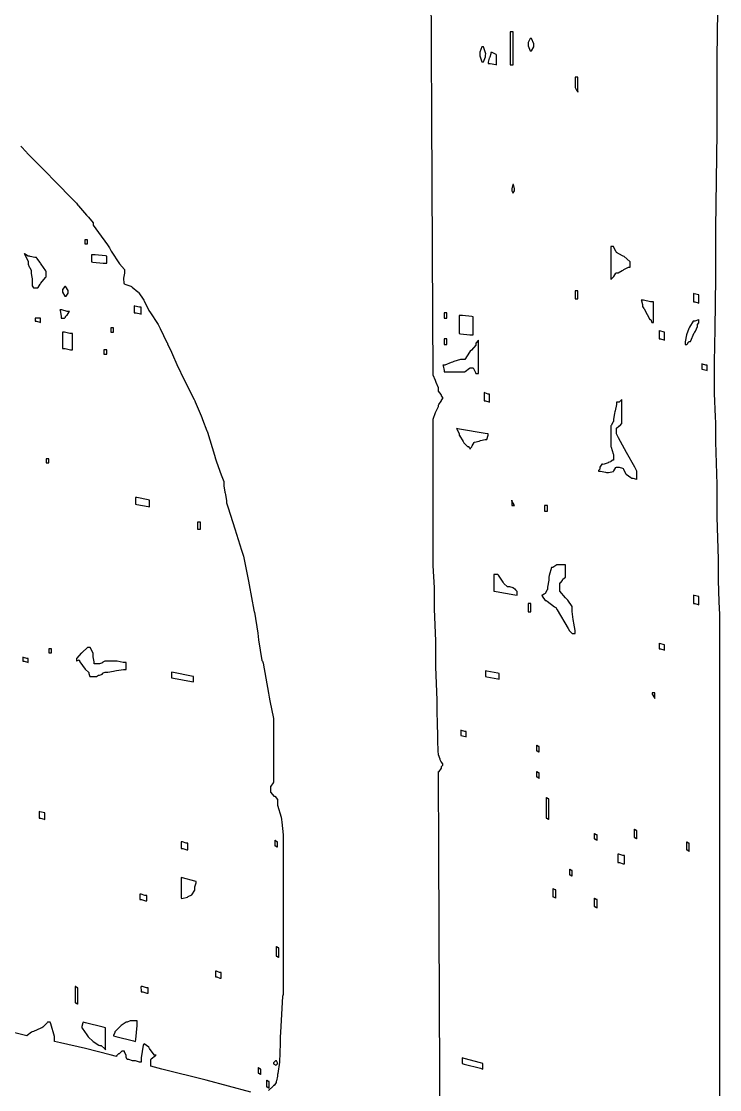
# Model space of a CAD drawing. Extents: x 58 to 299, y 50 to 312.
# Drawn here: x 281.13 to 299.01, y 165.52 to 192.88 of the extents above; entities that cross this region are included whole.
import ezdxf

# ---------------------------------------------------------------- set-up
doc = ezdxf.new("R2010")
doc.units = 0
doc.header["$MEASUREMENT"] = 0

msp = doc.modelspace()

# ---------------------------------------------------------------- linework, layer by layer
at = {"color": 40}
for points in [[(291.914, 150.778), (291.826, 171.592), (291.817, 173.673), (291.834, 173.673), (291.888, 173.753), (291.888, 173.779), (291.888, 173.797), (291.924, 173.837), (291.924, 173.849), (291.924, 173.867), (291.888, 173.907), (291.888, 173.919), (291.878, 173.919), (291.853, 173.973), (291.853, 173.99), (291.853, 173.99), (291.817, 174.097), (291.817, 174.132), (291.808, 174.167), (291.799, 174.493), (291.791, 174.996), (291.783, 175.118), (291.783, 175.499), (291.747, 176.352), (291.747, 176.635), (291.747, 177.006), (291.711, 177.84), (291.711, 178.117), (291.711, 178.373), (291.677, 178.949), (291.677, 179.141), (291.677, 179.37), (291.677, 180.053), (291.677, 180.719), (291.677, 180.939), (291.677, 181.151), (291.677, 181.787), (291.677, 182.422), (291.677, 182.633), (291.677, 182.695), (291.738, 182.863), (291.747, 182.879), (291.755, 182.897), (291.817, 183.017), (291.817, 183.056), (291.826, 183.066), (291.878, 183.154), (291.888, 183.162), (291.888, 183.18), (291.924, 183.22), (291.924, 183.232), (291.924, 183.25), (291.888, 183.291), (291.888, 183.304), (291.878, 183.322), (291.817, 183.414), (291.817, 183.444), (291.817, 183.498), (291.755, 183.63), (291.747, 183.657), (291.738, 183.683), (291.677, 183.822), (291.677, 183.867), (291.667, 185.323), (291.607, 197.303)], [(298.979, 194.39), (298.943, 191.95), (298.943, 191.135), (298.943, 190.042), (298.909, 187.581), (298.909, 186.76), (298.909, 186.323), (298.891, 185.01), (298.873, 184.154), (298.873, 183.867), (298.873, 183.851), (298.873, 183.811), (298.873, 183.797), (298.873, 183.781), (298.873, 183.741), (298.873, 183.727), (298.873, 183.633), (298.877, 183.348), (298.899, 182.757), (298.909, 182.598), (298.909, 182.113), (298.943, 181.022), (298.943, 180.658), (298.943, 180.183), (298.979, 179.111), (298.979, 178.752), (298.979, 178.568), (298.997, 178.012), (299.015, 177.694), (299.015, 177.588), (299.015, 176.751), (299.015, 174.238), (299.015, 171.724), (299.015, 170.885), (299.015, 170.061), (299.015, 167.587), (299.015, 165.114)], [(281.114, 189.684), (281.26, 189.53), (281.27, 189.512), (281.278, 189.504), (281.445, 189.337), (281.754, 189.028), (281.833, 188.948), (281.912, 188.87), (282.539, 188.225), (282.575, 188.171), (282.592, 188.155), (282.794, 187.916), (282.822, 187.89), (282.848, 187.864), (282.964, 187.725), (282.964, 187.678), (282.972, 187.661), (283.108, 187.471), (283.333, 187.158), (283.387, 187.078), (283.431, 187), (283.646, 186.673), (283.774, 186.528), (283.774, 186.479), (283.774, 186.436), (283.746, 186.307), (283.756, 186.17), (283.774, 186.16), (283.782, 186.152), (283.932, 186.1), (283.95, 186.09), (283.968, 186.074), (284.109, 185.959), (284.127, 185.95), (284.135, 185.932), (284.251, 185.765), (284.269, 185.738), (284.277, 185.721), (284.391, 185.473), (284.409, 185.455), (284.418, 185.447), (284.63, 185.122), (284.656, 185.068), (284.682, 185.015), (284.859, 184.661), (284.868, 184.643), (284.876, 184.627), (284.973, 184.41), (285.141, 184.036), (285.185, 183.938), (285.229, 183.841), (285.556, 183.198), (285.574, 183.162), (285.582, 183.136), (285.732, 182.783), (285.75, 182.739), (285.767, 182.687), (285.881, 182.396), (285.89, 182.386), (285.899, 182.36), (286.075, 181.769), (286.103, 181.681), (286.129, 181.602), (286.247, 181.271), (286.315, 181.102), (286.315, 181.045), (286.315, 180.985), (286.34, 180.826), (286.349, 180.799), (286.358, 180.764), (286.385, 180.606), (286.385, 180.552), (286.429, 180.42), (286.596, 179.882), (286.764, 179.343), (286.808, 179.211), (286.816, 179.185), (286.931, 178.63), (286.949, 178.542), (286.967, 178.453), (287.081, 177.8), (287.091, 177.764), (287.099, 177.748), (287.187, 177.21), (287.197, 177.13), (287.205, 177.042), (287.292, 176.513), (287.302, 176.495), (287.32, 176.443), (287.46, 175.675), (287.478, 175.577), (287.496, 175.481), (287.584, 175.025), (287.584, 174.872), (287.584, 174.695), (287.584, 174.298), (287.584, 174.166), (287.584, 173.973), (287.584, 173.536), (287.584, 173.39), (287.575, 173.382), (287.522, 173.294), (287.514, 173.284), (287.514, 173.268), (287.514, 173.228), (287.514, 173.214), (287.514, 173.197), (287.514, 173.157), (287.514, 173.144), (287.522, 173.135), (287.595, 173.038), (287.62, 173.038), (287.628, 173.029), (287.69, 172.956), (287.69, 172.931), (287.69, 172.809), (287.787, 172.5), (287.796, 172.438), (287.805, 172.377), (287.831, 172.052), (287.831, 171.943), (287.831, 171.701), (287.831, 170.971), (287.831, 170.22), (287.831, 169.969), (287.831, 169.718), (287.831, 168.964), (287.831, 168.21), (287.831, 167.958), (287.821, 167.906), (287.769, 166.996), (287.76, 166.864), (287.76, 166.705), (287.739, 166.23), (287.698, 165.939), (287.69, 165.912), (287.69, 165.868), (287.663, 165.753), (287.654, 165.735), (287.654, 165.709), (287.601, 165.629), (287.584, 165.629), (287.575, 165.613), (287.46, 165.498)], [(287.011, 165.462), (285.86, 165.767), (284.726, 166.052), (284.445, 166.122), (284.445, 166.166), (284.445, 166.266), (284.445, 166.299), (284.453, 166.309), (284.567, 166.397), (284.585, 166.405), (284.541, 166.405), (284.426, 166.555), (284.409, 166.581), (284.391, 166.609), (284.273, 166.693), (284.269, 166.688), (284.251, 166.661), (284.198, 166.338), (284.198, 166.229), (284.154, 166.229), (284.055, 166.265), (284.022, 166.265), (283.978, 166.265), (283.879, 166.299), (283.846, 166.299), (283.836, 166.299), (283.81, 166.353), (283.81, 166.371), (283.81, 166.406), (283.774, 166.485), (283.774, 166.511), (283.74, 166.511), (283.704, 166.511), (283.694, 166.503), (283.633, 166.441), (283.633, 166.441), (283.615, 166.441), (283.563, 166.388), (283.563, 166.371), (283.403, 166.415), (282.769, 166.578), (282.134, 166.723), (281.976, 166.758), (281.976, 166.882), (281.886, 167.209), (281.869, 167.253), (281.833, 167.253), (281.799, 167.253), (281.789, 167.235), (281.675, 167.12), (281.657, 167.11), (281.631, 167.102), (281.437, 167.014), (281.41, 167.004), (281.392, 166.996), (281.278, 166.909), (281.27, 166.9), (280.035, 167.209)]]:
    msp.add_lwpolyline(points, dxfattribs=at)
for points in [[(293.652, 191.771), (293.67, 191.771), (293.71, 191.771), (293.723, 191.771), (293.723, 191.983), (293.723, 192.458), (293.723, 192.617), (293.706, 192.617), (293.664, 192.617), (293.652, 192.617), (293.652, 192.406), (293.652, 191.931), (293.652, 191.771)], [(294.181, 192.44), (294.163, 192.44), (294.11, 192.336), (294.11, 192.3), (294.11, 192.256), (294.163, 192.123), (294.181, 192.123), (294.199, 192.123), (294.253, 192.229), (294.253, 192.264), (294.253, 192.308), (294.199, 192.44), (294.181, 192.44)], [(292.946, 192.228), (292.928, 192.228), (292.876, 192.096), (292.876, 192.052), (292.876, 191.999), (292.928, 191.841), (292.946, 191.841), (292.964, 191.841), (293.018, 191.973), (293.018, 192.017), (293.026, 192.053), (292.965, 192.228), (292.946, 192.228)], [(293.158, 192.088), (293.158, 192.053), (293.131, 191.965), (293.122, 191.947), (293.113, 191.939), (293.088, 191.839), (293.088, 191.805), (293.14, 191.805), (293.281, 191.78), (293.299, 191.771), (293.299, 191.832), (293.299, 191.972), (293.299, 192.017), (293.289, 192.035), (293.19, 192.088), (293.158, 192.088)], [(295.311, 191.206), (295.311, 191.189), (295.336, 191.135), (295.345, 191.135), (295.345, 191.119), (295.381, 191.079), (295.381, 191.065), (295.381, 191.163), (295.381, 191.381), (295.381, 191.452), (295.363, 191.452), (295.311, 191.452), (295.311, 191.452), (295.311, 191.391), (295.311, 191.252), (295.311, 191.206)], [(293.758, 188.56), (293.758, 188.596), (293.732, 188.7), (293.723, 188.7), (293.714, 188.7), (293.688, 188.596), (293.688, 188.56), (293.688, 188.543), (293.714, 188.49), (293.723, 188.49), (293.723, 188.49), (293.758, 188.543), (293.758, 188.56)], [(282.751, 187.185), (282.768, 187.185), (282.808, 187.185), (282.822, 187.185), (282.822, 187.211), (282.822, 187.27), (282.822, 187.289), (282.804, 187.289), (282.764, 187.289), (282.751, 187.289), (282.751, 187.263), (282.751, 187.205), (282.751, 187.185)], [(281.304, 186.69), (281.304, 186.664), (281.331, 186.593), (281.34, 186.583), (281.348, 186.575), (281.376, 186.504), (281.376, 186.479), (281.376, 186.435), (281.401, 186.32), (281.41, 186.303), (281.41, 186.259), (281.41, 186.159), (281.41, 186.126), (281.41, 186.108), (281.437, 186.054), (281.446, 186.054), (281.481, 186.054), (281.499, 186.054), (281.539, 186.054), (281.553, 186.054), (281.561, 186.064), (281.613, 186.152), (281.623, 186.16), (281.631, 186.178), (281.745, 186.32), (281.763, 186.337), (281.763, 186.355), (281.763, 186.395), (281.763, 186.407), (281.763, 186.425), (281.763, 186.466), (281.763, 186.479), (281.754, 186.497), (281.639, 186.664), (281.623, 186.69), (281.613, 186.708), (281.525, 186.814), (281.517, 186.832), (281.473, 186.832), (281.357, 186.858), (281.34, 186.866), (281.304, 186.866), (281.208, 186.928), (281.2, 186.936), (281.216, 186.902), (281.304, 186.744), (281.304, 186.69)], [(282.928, 186.726), (282.962, 186.717), (283.227, 186.69), (283.317, 186.69), (283.317, 186.734), (283.317, 186.833), (283.317, 186.866), (283.281, 186.876), (283.016, 186.902), (282.928, 186.902), (282.928, 186.858), (282.928, 186.759), (282.928, 186.726)], [(296.227, 186.267), (296.236, 186.276), (296.288, 186.329), (296.297, 186.337), (296.306, 186.347), (296.359, 186.435), (296.369, 186.443), (296.413, 186.443), (296.518, 186.505), (296.546, 186.513), (296.562, 186.531), (296.682, 186.583), (296.722, 186.583), (296.722, 186.601), (296.722, 186.643), (296.722, 186.655), (296.722, 186.673), (296.722, 186.713), (296.722, 186.726), (296.712, 186.735), (296.572, 186.858), (296.546, 186.866), (296.528, 186.876), (296.377, 186.964), (296.369, 186.972), (296.359, 186.99), (296.306, 187.096), (296.297, 187.113), (296.263, 187.113), (296.227, 187.113), (296.227, 186.902), (296.227, 186.426), (296.227, 186.267)], [(282.258, 186.09), (282.24, 186.09), (282.186, 186.012), (282.186, 185.984), (282.186, 185.95), (282.24, 185.844), (282.258, 185.844), (282.274, 185.844), (282.328, 185.923), (282.328, 185.95), (282.328, 185.986), (282.266, 186.082), (282.258, 186.09)], [(295.311, 185.773), (295.327, 185.773), (295.367, 185.773), (295.381, 185.773), (295.381, 185.827), (295.381, 185.946), (295.381, 185.984), (295.363, 185.984), (295.323, 185.984), (295.311, 185.984), (295.311, 185.932), (295.311, 185.813), (295.311, 185.773)], [(298.344, 185.702), (298.378, 185.702), (298.468, 185.677), (298.486, 185.667), (298.486, 185.721), (298.486, 185.839), (298.486, 185.878), (298.486, 185.878), (298.36, 185.906), (298.344, 185.914), (298.344, 185.862), (298.344, 185.742), (298.344, 185.702)], [(282.152, 185.279), (282.169, 185.279), (282.208, 185.279), (282.222, 185.279), (282.23, 185.279), (282.258, 185.306), (282.258, 185.315), (282.258, 185.324), (282.283, 185.349), (282.292, 185.349), (282.301, 185.359), (282.353, 185.447), (282.363, 185.455), (282.301, 185.455), (282.162, 185.491), (282.116, 185.491), (282.125, 185.474), (282.152, 185.328), (282.152, 185.279)], [(284.022, 185.421), (284.066, 185.421), (284.181, 185.394), (284.198, 185.385), (284.198, 185.429), (284.198, 185.528), (284.198, 185.561), (284.154, 185.561), (284.038, 185.589), (284.022, 185.597), (284.022, 185.553), (284.022, 185.454), (284.022, 185.421)], [(297.039, 185.597), (297.039, 185.579), (297.075, 185.525), (297.075, 185.525), (297.083, 185.517), (297.162, 185.372), (297.228, 185.244), (297.251, 185.244), (297.251, 185.244), (297.276, 185.172), (297.285, 185.172), (297.285, 185.172), (297.321, 185.172), (297.321, 185.172), (297.321, 185.305), (297.321, 185.602), (297.321, 185.702), (297.241, 185.702), (297.062, 185.738), (297.003, 185.738), (297.011, 185.721), (297.039, 185.628), (297.039, 185.597)], [(281.481, 185.208), (281.515, 185.208), (281.605, 185.182), (281.623, 185.172), (281.623, 185.2), (281.623, 185.259), (281.623, 185.279), (281.623, 185.279), (281.515, 185.279), (281.481, 185.279), (281.481, 185.279), (281.481, 185.226), (281.481, 185.208)], [(291.96, 185.279), (291.976, 185.279), (292.016, 185.279), (292.03, 185.279), (292.03, 185.279), (292.03, 185.386), (292.03, 185.421), (292.012, 185.421), (291.972, 185.421), (291.96, 185.421), (291.96, 185.386), (291.96, 185.306), (291.96, 185.279)], [(292.347, 184.892), (292.381, 184.883), (292.62, 184.856), (292.699, 184.856), (292.699, 184.971), (292.699, 185.229), (292.699, 185.315), (292.664, 185.324), (292.425, 185.349), (292.347, 185.349), (292.347, 185.234), (292.347, 184.978), (292.347, 184.892)], [(298.344, 185.208), (298.334, 185.2), (298.246, 185.05), (298.238, 185.032), (298.228, 185.015), (298.167, 184.856), (298.167, 184.856), (298.167, 184.856), (298.133, 184.671), (298.133, 184.609), (298.167, 184.609), (298.176, 184.609), (298.203, 184.635), (298.203, 184.643), (298.203, 184.653), (298.238, 184.679), (298.238, 184.679), (298.272, 184.679), (298.362, 184.909), (298.38, 184.926), (298.396, 184.944), (298.45, 185.064), (298.45, 185.102), (298.45, 185.12), (298.486, 185.16), (298.486, 185.172), (298.486, 185.19), (298.486, 185.232), (298.486, 185.244), (298.476, 185.236), (298.377, 185.208), (298.344, 185.208)], [(283.421, 184.926), (283.439, 184.926), (283.493, 184.926), (283.493, 184.926), (283.493, 184.953), (283.493, 185.013), (283.493, 185.032), (283.475, 185.032), (283.434, 185.032), (283.421, 185.032), (283.421, 185.006), (283.421, 184.947), (283.421, 184.926)], [(297.462, 184.749), (297.496, 184.749), (297.586, 184.725), (297.604, 184.715), (297.604, 184.769), (297.604, 184.887), (297.604, 184.926), (297.604, 184.926), (297.478, 184.953), (297.462, 184.962), (297.462, 184.909), (297.462, 184.79), (297.462, 184.749)], [(282.186, 184.503), (282.248, 184.503), (282.388, 184.467), (282.435, 184.467), (282.435, 184.573), (282.435, 184.813), (282.435, 184.892), (282.373, 184.892), (282.232, 184.926), (282.186, 184.926), (282.186, 184.821), (282.186, 184.583), (282.186, 184.503)], [(291.96, 183.903), (292.02, 183.903), (292.159, 183.903), (292.206, 183.903), (292.276, 183.903), (292.435, 183.903), (292.489, 183.903), (292.497, 183.913), (292.611, 184.001), (292.629, 184.01), (292.629, 184.01), (292.665, 184.01), (292.665, 184.01), (292.699, 184.01), (292.708, 183.992), (292.76, 183.885), (292.77, 183.867), (292.788, 183.867), (292.828, 183.867), (292.842, 183.867), (292.842, 184.08), (292.842, 184.556), (292.842, 184.715), (292.832, 184.707), (292.778, 184.653), (292.77, 184.643), (292.77, 184.591), (292.655, 184.46), (292.629, 184.433), (292.611, 184.406), (292.491, 184.22), (292.453, 184.22), (292.381, 184.22), (292.205, 184.168), (292.17, 184.15), (292.135, 184.142), (291.976, 184.08), (291.924, 184.08), (291.932, 184.063), (291.96, 183.943), (291.96, 183.903)], [(291.96, 184.609), (291.976, 184.609), (292.016, 184.609), (292.03, 184.609), (292.03, 184.645), (292.03, 184.723), (292.03, 184.749), (292.012, 184.749), (291.972, 184.749), (291.96, 184.749), (291.96, 184.715), (291.96, 184.636), (291.96, 184.609)], [(283.245, 184.362), (283.263, 184.362), (283.303, 184.362), (283.317, 184.362), (283.317, 184.388), (283.317, 184.448), (283.317, 184.467), (283.299, 184.467), (283.257, 184.467), (283.245, 184.467), (283.245, 184.441), (283.245, 184.383), (283.245, 184.362)], [(298.556, 183.974), (298.556, 183.974), (298.679, 183.948), (298.697, 183.938), (298.697, 183.974), (298.697, 184.054), (298.697, 184.08), (298.661, 184.08), (298.573, 184.106), (298.556, 184.114), (298.556, 184.08), (298.556, 184.001), (298.556, 183.974)], [(292.982, 183.162), (293.017, 183.162), (293.105, 183.137), (293.122, 183.128), (293.122, 183.181), (293.122, 183.3), (293.122, 183.338), (293.087, 183.338), (292.999, 183.366), (292.982, 183.374), (292.982, 183.322), (292.982, 183.202), (292.982, 183.162)], [(296.297, 181.645), (296.28, 181.645), (296.236, 181.62), (296.227, 181.61), (296.227, 181.602), (296.157, 181.581), (296.157, 181.574), (296.157, 181.574), (296.033, 181.532), (296.017, 181.54), (295.999, 181.54), (295.945, 181.461), (295.945, 181.434), (295.945, 181.417), (295.91, 181.378), (295.91, 181.364), (295.963, 181.364), (296.095, 181.337), (296.121, 181.328), (296.165, 181.328), (296.297, 181.355), (296.297, 181.364), (296.306, 181.373), (296.359, 181.46), (296.369, 181.468), (296.404, 181.468), (296.438, 181.468), (296.528, 181.443), (296.546, 181.434), (296.554, 181.417), (296.606, 181.302), (296.616, 181.292), (296.624, 181.284), (296.738, 181.197), (296.756, 181.187), (296.791, 181.187), (296.889, 181.161), (296.898, 181.151), (296.898, 181.205), (296.898, 181.325), (296.898, 181.364), (296.845, 181.461), (296.632, 181.84), (296.422, 182.219), (296.369, 182.316), (296.369, 182.334), (296.369, 182.374), (296.369, 182.386), (296.369, 182.404), (296.369, 182.444), (296.369, 182.456), (296.377, 182.466), (296.43, 182.518), (296.44, 182.527), (296.456, 182.527), (296.51, 182.581), (296.51, 182.598), (296.51, 182.748), (296.51, 183.086), (296.51, 183.198), (296.5, 183.189), (296.44, 183.128), (296.44, 183.128), (296.422, 183.128), (296.382, 183.128), (296.369, 183.128), (296.369, 183.066), (296.341, 182.907), (296.333, 182.879), (296.324, 182.845), (296.297, 182.687), (296.297, 182.633), (296.288, 182.625), (296.236, 182.536), (296.227, 182.527), (296.227, 182.474), (296.227, 182.356), (296.227, 182.316), (296.227, 182.237), (296.227, 182.058), (296.227, 181.997), (296.236, 181.981), (296.288, 181.805), (296.297, 181.787), (296.297, 181.77), (296.297, 181.73), (296.297, 181.717), (296.297, 181.699), (296.297, 181.645), (296.297, 181.645)], [(292.347, 182.28), (292.355, 182.272), (292.443, 182.122), (292.453, 182.104), (292.461, 182.087), (292.56, 181.997), (292.593, 181.997), (292.593, 181.981), (292.629, 181.941), (292.629, 181.927), (292.629, 181.945), (292.665, 181.985), (292.665, 181.997), (292.673, 182.007), (292.725, 182.095), (292.735, 182.104), (292.735, 182.104), (292.858, 182.131), (292.876, 182.14), (292.892, 182.149), (293.012, 182.174), (293.052, 182.174), (293.052, 182.174), (293.088, 182.281), (293.088, 182.316), (293.008, 182.325), (292.355, 182.44), (292.276, 182.456), (292.293, 182.43), (292.347, 182.319), (292.347, 182.28)], [(281.763, 181.574), (281.78, 181.574), (281.82, 181.574), (281.833, 181.574), (281.833, 181.602), (281.833, 181.661), (281.833, 181.681), (281.816, 181.681), (281.776, 181.681), (281.763, 181.681), (281.763, 181.654), (281.763, 181.595), (281.763, 181.574)], [(284.056, 180.516), (284.091, 180.508), (284.373, 180.455), (284.409, 180.446), (284.409, 180.49), (284.409, 180.589), (284.409, 180.622), (284.373, 180.632), (284.091, 180.684), (284.056, 180.692), (284.056, 180.648), (284.056, 180.549), (284.056, 180.516)], [(293.688, 180.482), (293.704, 180.482), (293.744, 180.482), (293.758, 180.482), (293.748, 180.499), (293.696, 180.606), (293.688, 180.622), (293.688, 180.588), (293.688, 180.509), (293.688, 180.482)], [(294.533, 180.34), (294.551, 180.34), (294.592, 180.34), (294.605, 180.34), (294.605, 180.34), (294.605, 180.447), (294.605, 180.482), (294.587, 180.482), (294.546, 180.482), (294.533, 180.482), (294.533, 180.447), (294.533, 180.367), (294.533, 180.34)], [(285.644, 179.881), (285.66, 179.881), (285.7, 179.881), (285.714, 179.881), (285.714, 179.925), (285.714, 180.024), (285.714, 180.057), (285.696, 180.057), (285.656, 180.057), (285.644, 180.057), (285.644, 180.013), (285.644, 179.914), (285.644, 179.881)], [(294.569, 178.047), (294.596, 178.03), (294.789, 177.888), (294.816, 177.87), (294.851, 177.81), (295.133, 177.333), (295.169, 177.271), (295.177, 177.263), (295.239, 177.201), (295.239, 177.201), (295.257, 177.201), (295.297, 177.201), (295.311, 177.201), (295.311, 177.28), (295.283, 177.473), (295.275, 177.517), (295.265, 177.562), (295.239, 177.768), (295.239, 177.836), (295.239, 177.898), (295.125, 178.056), (295.099, 178.083), (295.071, 178.118), (294.922, 178.293), (294.922, 178.293), (294.922, 178.293), (294.922, 178.401), (294.922, 178.435), (294.922, 178.453), (294.922, 178.493), (294.922, 178.506), (294.939, 178.506), (294.992, 178.559), (294.992, 178.576), (295.001, 178.594), (295.063, 178.646), (295.063, 178.646), (295.063, 178.726), (295.063, 178.905), (295.063, 178.965), (295.019, 178.965), (294.919, 178.965), (294.886, 178.965), (294.842, 178.965), (294.743, 178.894), (294.71, 178.894), (294.71, 178.894), (294.648, 178.69), (294.64, 178.646), (294.64, 178.568), (294.605, 178.39), (294.605, 178.329), (294.596, 178.321), (294.542, 178.233), (294.533, 178.223), (294.524, 178.215), (294.478, 178.189), (294.463, 178.189), (294.472, 178.162), (294.545, 178.047), (294.569, 178.047)], [(293.229, 178.293), (293.289, 178.285), (293.766, 178.198), (293.828, 178.189), (293.828, 178.206), (293.828, 178.247), (293.828, 178.259), (293.828, 178.277), (293.794, 178.317), (293.794, 178.329), (293.776, 178.329), (293.736, 178.365), (293.723, 178.365), (293.723, 178.375), (293.643, 178.399), (293.617, 178.399), (293.581, 178.399), (293.484, 178.489), (293.475, 178.506), (293.466, 178.524), (293.351, 178.7), (293.335, 178.718), (293.299, 178.718), (293.281, 178.718), (293.241, 178.718), (293.229, 178.718), (293.229, 178.612), (293.229, 178.373), (293.229, 178.293)], [(298.344, 177.976), (298.378, 177.976), (298.468, 177.95), (298.486, 177.94), (298.486, 177.994), (298.486, 178.114), (298.486, 178.153), (298.486, 178.153), (298.36, 178.18), (298.344, 178.189), (298.344, 178.136), (298.344, 178.016), (298.344, 177.976)], [(294.11, 177.764), (294.127, 177.764), (294.167, 177.764), (294.181, 177.764), (294.181, 177.818), (294.181, 177.938), (294.181, 177.976), (294.163, 177.976), (294.123, 177.976), (294.11, 177.976), (294.11, 177.924), (294.11, 177.804), (294.11, 177.764)], [(281.833, 176.706), (281.851, 176.706), (281.892, 176.706), (281.905, 176.706), (281.905, 176.734), (281.905, 176.793), (281.905, 176.812), (281.887, 176.812), (281.846, 176.812), (281.833, 176.812), (281.833, 176.786), (281.833, 176.726), (281.833, 176.706)], [(282.611, 176.529), (282.627, 176.477), (282.76, 176.288), (282.858, 176.205), (282.858, 176.177), (282.858, 176.177), (282.882, 176.106), (282.892, 176.106), (282.91, 176.106), (282.95, 176.106), (282.964, 176.106), (282.98, 176.106), (283.02, 176.106), (283.034, 176.106), (283.051, 176.106), (283.104, 176.142), (283.104, 176.142), (283.13, 176.142), (283.21, 176.168), (283.21, 176.177), (283.21, 176.186), (283.275, 176.218), (283.281, 176.213), (283.341, 176.213), (283.492, 176.24), (283.527, 176.248), (283.562, 176.258), (283.748, 176.283), (283.81, 176.283), (283.81, 176.327), (283.81, 176.426), (283.81, 176.459), (283.738, 176.459), (283.58, 176.495), (283.527, 176.495), (283.465, 176.495), (283.326, 176.495), (283.281, 176.495), (283.263, 176.495), (283.218, 176.469), (283.21, 176.459), (283.21, 176.451), (283.13, 176.425), (283.104, 176.425), (283.068, 176.425), (283.051, 176.425), (283.01, 176.425), (282.998, 176.425), (282.998, 176.478), (282.972, 176.609), (282.964, 176.635), (282.964, 176.689), (282.9, 176.839), (282.892, 176.848), (282.858, 176.848), (282.858, 176.848), (282.822, 176.848), (282.822, 176.848), (282.812, 176.839), (282.698, 176.724), (282.681, 176.706), (282.663, 176.698), (282.547, 176.575), (282.539, 176.565), (282.539, 176.549), (282.539, 176.509), (282.539, 176.495), (282.552, 176.509), (282.611, 176.529), (282.611, 176.529)], [(297.462, 176.812), (297.496, 176.812), (297.586, 176.787), (297.604, 176.778), (297.604, 176.813), (297.604, 176.892), (297.604, 176.918), (297.604, 176.918), (297.478, 176.946), (297.462, 176.954), (297.462, 176.919), (297.462, 176.839), (297.462, 176.812)], [(281.164, 176.495), (281.198, 176.495), (281.287, 176.469), (281.304, 176.459), (281.304, 176.487), (281.304, 176.546), (281.304, 176.565), (281.269, 176.565), (281.18, 176.593), (281.164, 176.601), (281.164, 176.575), (281.164, 176.516), (281.164, 176.495)], [(284.974, 176.072), (285.026, 176.064), (285.484, 175.975), (285.538, 175.966), (285.538, 176.002), (285.538, 176.08), (285.538, 176.106), (285.484, 176.116), (285.026, 176.204), (284.974, 176.213), (284.974, 176.178), (284.974, 176.1), (284.974, 176.072)], [(293.018, 176.106), (293.052, 176.098), (293.335, 176.046), (293.371, 176.036), (293.371, 176.036), (293.371, 176.142), (293.371, 176.177), (293.335, 176.186), (293.052, 176.24), (293.018, 176.248), (293.018, 176.214), (293.018, 176.134), (293.018, 176.106)], [(297.356, 175.543), (297.356, 175.579), (297.356, 175.657), (297.356, 175.683), (297.338, 175.683), (297.298, 175.683), (297.285, 175.683), (297.285, 175.649), (297.346, 175.561), (297.356, 175.543)], [(292.383, 174.589), (292.383, 174.589), (292.505, 174.564), (292.523, 174.555), (292.523, 174.59), (292.523, 174.669), (292.523, 174.695), (292.487, 174.695), (292.399, 174.723), (292.383, 174.731), (292.383, 174.697), (292.383, 174.617), (292.383, 174.589)], [(294.323, 174.202), (294.339, 174.202), (294.384, 174.176), (294.393, 174.166), (294.393, 174.166), (294.393, 174.274), (294.393, 174.308), (294.375, 174.308), (294.331, 174.334), (294.323, 174.342), (294.323, 174.308), (294.323, 174.23), (294.323, 174.202)], [(294.323, 173.531), (294.339, 173.531), (294.384, 173.506), (294.393, 173.496), (294.393, 173.532), (294.393, 173.611), (294.393, 173.637), (294.375, 173.637), (294.331, 173.664), (294.323, 173.673), (294.323, 173.638), (294.323, 173.559), (294.323, 173.531)], [(294.569, 172.472), (294.586, 172.472), (294.63, 172.448), (294.64, 172.438), (294.64, 172.57), (294.64, 172.868), (294.64, 172.967), (294.622, 172.967), (294.578, 172.993), (294.569, 173.002), (294.569, 172.869), (294.569, 172.572), (294.569, 172.472)], [(281.587, 172.472), (281.621, 172.472), (281.711, 172.448), (281.729, 172.438), (281.729, 172.482), (281.729, 172.581), (281.729, 172.615), (281.729, 172.615), (281.603, 172.641), (281.587, 172.649), (281.587, 172.605), (281.587, 172.506), (281.587, 172.472)], [(295.804, 171.943), (295.821, 171.943), (295.865, 171.918), (295.874, 171.909), (295.874, 171.945), (295.874, 172.023), (295.874, 172.049), (295.856, 172.049), (295.812, 172.077), (295.804, 172.085), (295.804, 172.051), (295.804, 171.971), (295.804, 171.943)], [(296.827, 171.979), (296.845, 171.979), (296.889, 171.953), (296.898, 171.943), (296.898, 171.997), (296.898, 172.117), (296.898, 172.156), (296.881, 172.156), (296.835, 172.183), (296.827, 172.192), (296.827, 172.139), (296.827, 172.019), (296.827, 171.979)], [(285.221, 171.697), (285.265, 171.697), (285.364, 171.662), (285.397, 171.662), (285.397, 171.706), (285.397, 171.806), (285.397, 171.839), (285.353, 171.839), (285.254, 171.873), (285.221, 171.873), (285.221, 171.829), (285.221, 171.73), (285.221, 171.697)], [(287.62, 171.767), (287.637, 171.767), (287.681, 171.742), (287.69, 171.733), (287.69, 171.768), (287.69, 171.847), (287.69, 171.873), (287.672, 171.873), (287.628, 171.901), (287.62, 171.909), (287.62, 171.874), (287.62, 171.795), (287.62, 171.767)], [(298.167, 171.662), (298.184, 171.662), (298.228, 171.636), (298.238, 171.626), (298.238, 171.68), (298.238, 171.8), (298.238, 171.839), (298.22, 171.839), (298.176, 171.865), (298.167, 171.873), (298.167, 171.821), (298.167, 171.702), (298.167, 171.662)], [(296.404, 171.344), (296.448, 171.344), (296.547, 171.31), (296.58, 171.31), (296.58, 171.363), (296.58, 171.482), (296.58, 171.52), (296.536, 171.52), (296.437, 171.556), (296.404, 171.556), (296.404, 171.504), (296.404, 171.384), (296.404, 171.344)], [(295.169, 171.027), (295.185, 171.027), (295.229, 171.001), (295.239, 170.991), (295.239, 171.027), (295.239, 171.107), (295.239, 171.133), (295.221, 171.133), (295.177, 171.159), (295.169, 171.167), (295.169, 171.133), (295.169, 171.055), (295.169, 171.027)], [(285.221, 170.428), (285.237, 170.419), (285.388, 170.454), (285.397, 170.462), (285.405, 170.472), (285.498, 170.516), (285.574, 170.635), (285.574, 170.674), (285.574, 170.718), (285.61, 170.817), (285.61, 170.851), (285.574, 170.86), (285.255, 170.948), (285.221, 170.957), (285.221, 170.825), (285.221, 170.527), (285.221, 170.428)], [(284.163, 170.392), (284.207, 170.392), (284.306, 170.356), (284.339, 170.356), (284.339, 170.356), (284.339, 170.463), (284.339, 170.498), (284.295, 170.498), (284.196, 170.532), (284.163, 170.532), (284.163, 170.498), (284.163, 170.419), (284.163, 170.392)], [(294.746, 170.462), (294.762, 170.462), (294.807, 170.437), (294.816, 170.428), (294.816, 170.481), (294.816, 170.6), (294.816, 170.638), (294.798, 170.638), (294.754, 170.666), (294.746, 170.674), (294.746, 170.622), (294.746, 170.502), (294.746, 170.462)], [(295.804, 170.215), (295.821, 170.215), (295.865, 170.189), (295.874, 170.179), (295.874, 170.233), (295.874, 170.353), (295.874, 170.392), (295.856, 170.392), (295.812, 170.419), (295.804, 170.428), (295.804, 170.375), (295.804, 170.255), (295.804, 170.215)], [(287.654, 168.945), (287.672, 168.945), (287.716, 168.92), (287.726, 168.91), (287.726, 168.972), (287.726, 169.111), (287.726, 169.157), (287.708, 169.157), (287.663, 169.184), (287.654, 169.193), (287.654, 169.131), (287.654, 168.991), (287.654, 168.945)], [(286.103, 168.415), (286.137, 168.415), (286.216, 168.381), (286.243, 168.381), (286.243, 168.417), (286.243, 168.495), (286.243, 168.522), (286.208, 168.522), (286.129, 168.558), (286.103, 168.558), (286.103, 168.523), (286.103, 168.443), (286.103, 168.415)], [(282.505, 167.746), (282.521, 167.746), (282.565, 167.72), (282.575, 167.71), (282.575, 167.816), (282.575, 168.056), (282.575, 168.135), (282.557, 168.135), (282.513, 168.161), (282.505, 168.169), (282.505, 168.064), (282.505, 167.826), (282.505, 167.746)], [(284.198, 168.028), (284.243, 168.028), (284.342, 167.992), (284.375, 167.992), (284.375, 167.992), (284.375, 168.1), (284.375, 168.135), (284.331, 168.135), (284.231, 168.169), (284.198, 168.169), (284.189, 168.152), (284.198, 168.06), (284.198, 168.028)], [(282.681, 167.11), (282.689, 167.102), (282.804, 166.926), (282.822, 166.9), (282.838, 166.873), (282.964, 166.758), (282.964, 166.758), (282.964, 166.758), (283.112, 166.661), (283.14, 166.652), (283.174, 166.652), (283.271, 166.565), (283.281, 166.547), (283.281, 166.689), (283.281, 167.006), (283.281, 167.11), (283.227, 167.128), (282.768, 167.235), (282.715, 167.253), (282.706, 167.235), (282.681, 167.142), (282.681, 167.11)], [(284.092, 167.287), (284.074, 167.287), (284.034, 167.287), (284.022, 167.287), (284.022, 167.287), (283.968, 167.287), (283.95, 167.287), (283.914, 167.287), (283.836, 167.253), (283.81, 167.253), (283.81, 167.253), (283.686, 167.164), (283.669, 167.146), (283.651, 167.13), (283.536, 167.014), (283.527, 167.004), (283.527, 166.978), (283.493, 166.92), (283.493, 166.9), (283.545, 166.882), (284.003, 166.776), (284.056, 166.758), (284.065, 166.812), (284.092, 167.168), (284.092, 167.287)], [(292.417, 166.194), (292.469, 166.176), (292.892, 166.07), (292.946, 166.052), (292.946, 166.052), (292.946, 166.16), (292.946, 166.194), (292.892, 166.212), (292.469, 166.318), (292.417, 166.335), (292.417, 166.3), (292.417, 166.222), (292.417, 166.194)], [(287.197, 165.946), (287.213, 165.946), (287.257, 165.921), (287.267, 165.912), (287.267, 165.947), (287.267, 166.026), (287.267, 166.052), (287.249, 166.052), (287.205, 166.08), (287.197, 166.088), (287.197, 166.054), (287.197, 165.974), (287.197, 165.946)], [(287.654, 166.265), (287.637, 166.265), (287.584, 166.212), (287.584, 166.194), (287.584, 166.186), (287.649, 166.154), (287.654, 166.158), (287.663, 166.158), (287.69, 166.186), (287.69, 166.194), (287.69, 166.212), (287.663, 166.265), (287.654, 166.265)], [(287.408, 165.593), (287.424, 165.593), (287.468, 165.568), (287.478, 165.559), (287.478, 165.603), (287.478, 165.702), (287.478, 165.735), (287.46, 165.735), (287.416, 165.761), (287.408, 165.77), (287.408, 165.725), (287.408, 165.626), (287.408, 165.593)]]:
    msp.add_lwpolyline(points, close=True, dxfattribs=at)

doc.saveas('drawing.dxf')
